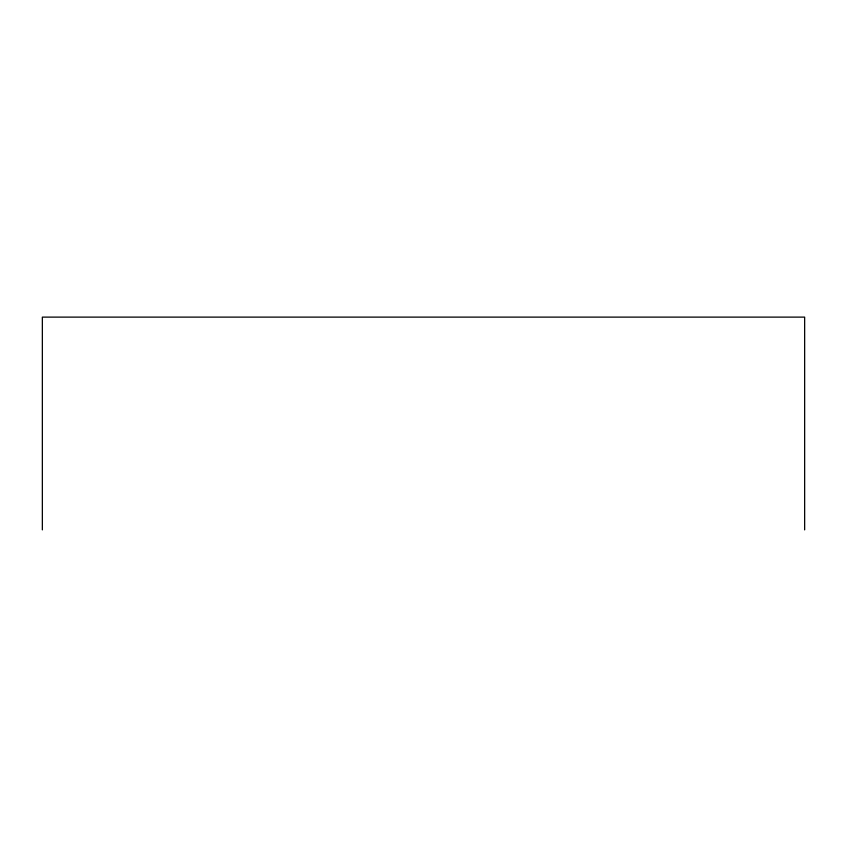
<?xml version="1.0" encoding="UTF-8"?>
<svg xmlns="http://www.w3.org/2000/svg" width="847" height="847" viewBox="0 0 847 847"><rect width="100%" height="100%" fill="white"/><g stroke="black" fill="none" stroke-linecap="round" stroke-linejoin="round"><path stroke-width="1.27" d="M804.65 529.883L804.65 317.117L42.35 317.117L42.35 529.883"/></g></svg>
